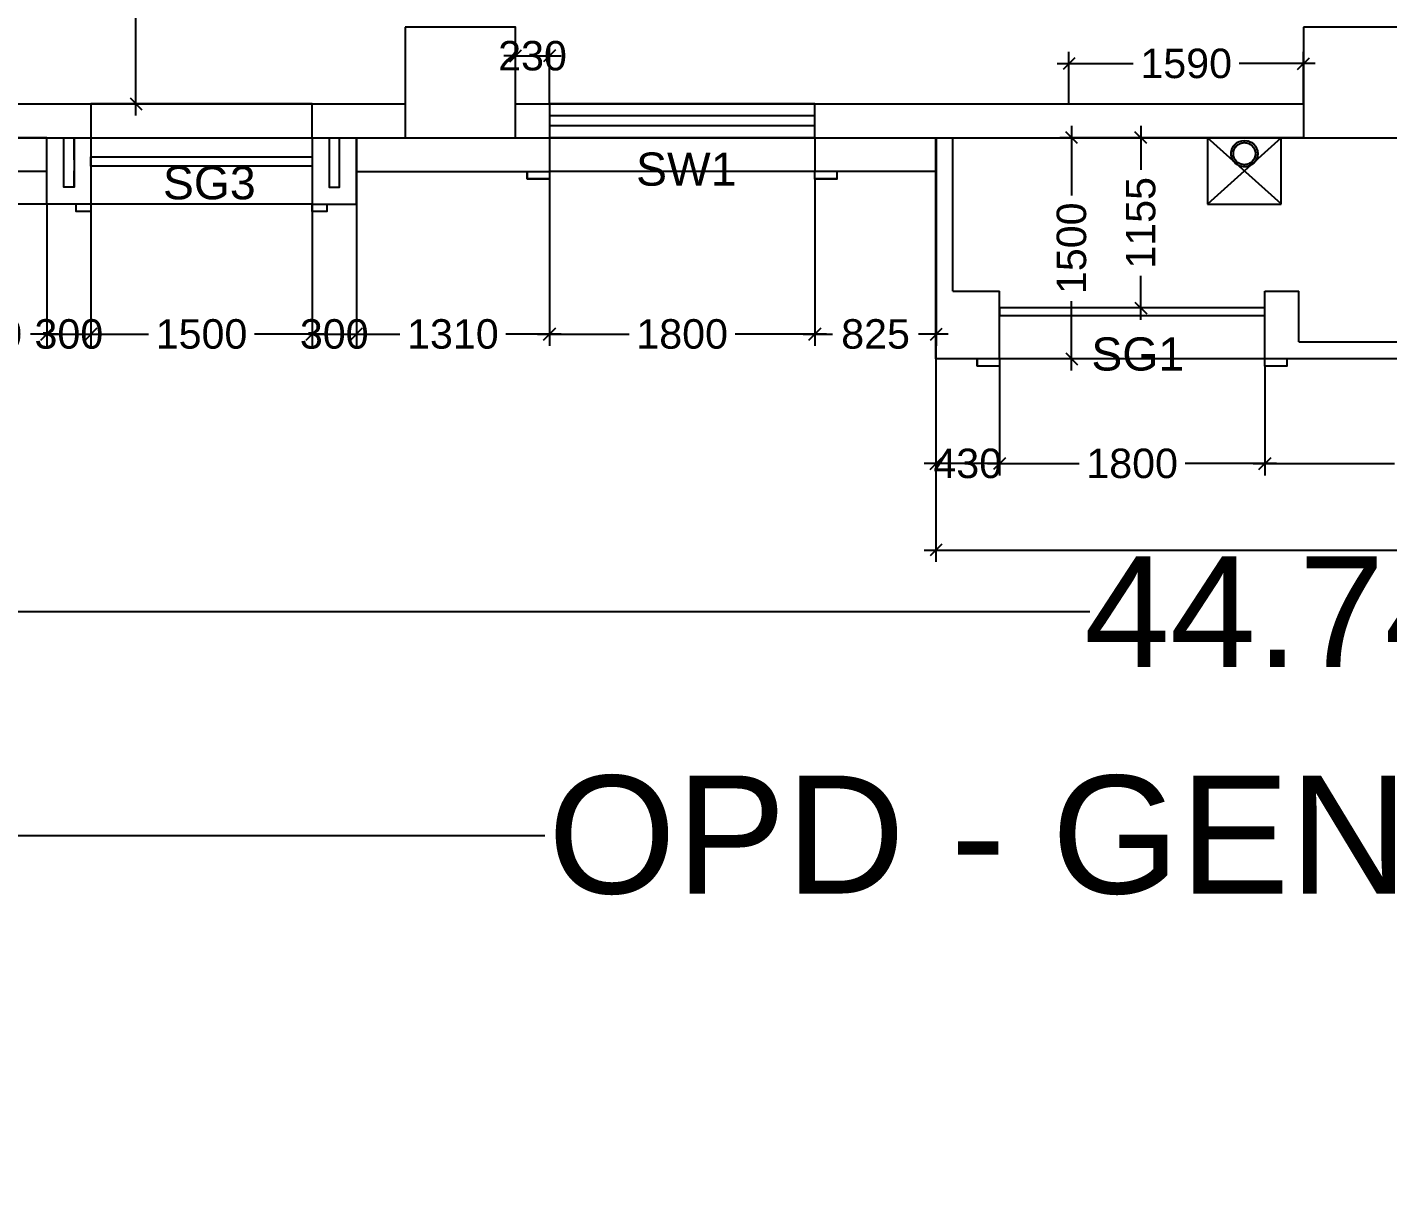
# Model space of a CAD drawing. Extents: x 6345096 to 6738923, y -6490958 to -6305885.
# Drawn here: x 6620505 to 6629733, y -6461979 to -6454124 of the extents above; entities that cross this region are included whole.
import ezdxf
from ezdxf.enums import TextEntityAlignment as Align

# ---------------------------------------------------------------- set-up
doc = ezdxf.new("R2010")
doc.units = 0
doc.header["$LTSCALE"] = 600
doc.header["$MEASUREMENT"] = 0
doc.header["$PDMODE"] = 35
doc.linetypes.add('HIDDEN', pattern=[0.375, 0.25, -0.125])
doc.layers.get('0').update_dxf_attribs({"linetype": 'CONTINUOUS'})
doc.layers.get('Defpoints').update_dxf_attribs({"linetype": 'CONTINUOUS'})
for name, color, linetype in [('chajja', 7, 'CONTINUOUS'), ('DIM', 8, 'CONTINUOUS'), ('DIM-TEXT', 8, 'CONTINUOUS'), ('Duct', 8, 'CONTINUOUS'), ('Ele Proje.', 7, 'CONTINUOUS'), ('Ele. Proj', 7, 'CONTINUOUS'), ('HS', 251, 'CONTINUOUS'), ('joinery', 7, 'CONTINUOUS'), ('JW', 8, 'CONTINUOUS'), ('L1', 2, 'CONTINUOUS'), ('LA-column', 3, 'CONTINUOUS'), ('PIPE', 140, 'CONTINUOUS'), ('Walls', 7, 'CONTINUOUS'), ('WIN', 151, 'CONTINUOUS'), ('Working Dim', 5, 'CONTINUOUS')]:
    doc.layers.add(name, color=color, linetype=linetype)
doc.styles.add('ari', font='arial.ttf')
doc.styles.add('RT', font='romant.shx')
doc.styles.get("Standard").update_dxf_attribs({"font": 'romans.shx'})
doc.dimstyles.new('int. dim', dxfattribs={"dimtxt": 200, "dimasz": 80, "dimexe": 80, "dimexo": 0, "dimgap": 70, "dimtad": 0, "dimdec": 0, "dimzin": 12, "dimdsep": 46, "dimtxsty": 'ari', "dimblk": 'OBLIQUE', "dimcen": 2, "dimdle": 80, "dimclrd": 256, "dimclre": 256, "dimclrt": 6, "dimadec": 0, "dimazin": 0, "dimtfac": 1, "dimtdec": 0, "dimtix": 1, "dimtmove": 2, "dimatfit": 3, "dimfxl": 1, "dimtolj": 1, "dimtzin": 0, "dimlwd": -1, "dimlwe": -1, "dimarcsym": 0})
doc.dimstyles.new('STANDARD$0', dxfattribs={"dimscale": 0, "dimtxt": 150, "dimasz": 125, "dimexe": 0.75, "dimexo": 1, "dimgap": 25, "dimtad": 1, "dimdec": 0, "dimdsep": 46, "dimtxsty": 'Standard', "dimblk1": 'DOT', "dimblk2": 'DOT', "dimsah": 1, "dimcen": 2.5, "dimclrd": 1, "dimclre": 1, "dimclrt": 3, "dimadec": 0, "dimazin": 0, "dimtfac": 1, "dimtdec": 0, "dimtmove": 0, "dimatfit": 3, "dimldrblk": 'DOT', "dimfxl": 1, "dimtolj": 1, "dimtzin": 0, "dimarcsym": 0})
doc.dimstyles.new('TEXT', dxfattribs={"dimscale": 0, "dimtxt": 600, "dimasz": 300, "dimexe": 300, "dimexo": 30, "dimgap": 50, "dimtad": 0, "dimdec": 0, "dimzin": 0, "dimdsep": 46, "dimtxsty": 'RT', "dimblk": 'OBLIQUE', "dimcen": 0.09, "dimdle": 300, "dimclrd": 256, "dimclre": 256, "dimclrt": 170, "dimadec": 0, "dimazin": 0, "dimtfac": 1, "dimtdec": 0, "dimtofl": 0, "dimtmove": 2, "dimatfit": 3, "dimfxl": 1, "dimfrac": 2, "dimtolj": 1, "dimtzin": 0, "dimlwd": -1, "dimlwe": -1, "dimarcsym": 0})

# ---------------------------------------------------------------- blocks, each defined once
blk = doc.blocks.new('_Oblique')
at = {"color": 0, "linetype": 'ByBlock', "lineweight": -2}
blk.add_line((-0.5, -0.5), (0.5, 0.5), dxfattribs=at)
blk = doc.blocks.new('*D1288')
at = {"layer": 'Defpoints', "color": 0, "transparency": 16777216}
for p in [(6607049.6, -6454873.9), (6651789.5, -6454874.2, 1), (6651789.5, -6458089.2)]:
    blk.add_point(p, dxfattribs=at)
at = {"layer": 'DIM', "color": 8, "transparency": 16777216}
for p, q in [((6607049.6, -6454873.9), (6607049.6, -6458389.2)), ((6651789.5, -6454874.2), (6651789.5, -6458389.2)), ((6606749.6, -6458089.2), (6627711.6, -6458089.2)), ((6652089.5, -6458089.2), (6631127.5, -6458089.2))]:
    blk.add_line(p, q, dxfattribs=at)
at = {"layer": 'DIM', "color": 8, "transparency": 16777216, "xscale": 300, "yscale": 300, "zscale": 300, "rotation": 180}
blk.add_blockref('_Oblique', (6607049.6, -6458089.2), dxfattribs=at)
at = {"layer": 'DIM', "color": 8, "transparency": 16777216, "xscale": 300, "yscale": 300, "zscale": 300}
blk.add_blockref('_Oblique', (6651789.5, -6458089.2), dxfattribs=at)
at = {"layer": 'DIM', "color": 7, "transparency": 16777216, "insert": (6629419.6, -6458089.2), "char_height": 750, "attachment_point": 5, "style": 'ari'}
blk.add_mtext('\\A1;44.74m', dxfattribs=at)
blk = doc.blocks.new('*D1493')
at = {"layer": 'Defpoints', "color": 0, "transparency": 16777216}
for p in [(6627859.3, -6454873.9), (6628058.1, -6456028.9), (6628413.4, -6456028.9, 7.4)]:
    blk.add_point(p, dxfattribs=at)
at = {"layer": 'Working Dim', "transparency": 16777216}
for p, q in [((6628058.1, -6454793.9), (6628058.1, -6455091.5)), ((6627859.3, -6454873.9), (6628138.1, -6454873.9)), ((6628058.1, -6456108.9), (6628058.1, -6455811.4)), ((6628413.4, -6456028.9), (6627978.1, -6456028.9))]:
    blk.add_line(p, q, dxfattribs=at)
at = {"layer": 'Working Dim', "transparency": 16777216, "xscale": 80, "yscale": 80, "zscale": 80}
for p, rotation in [((6628058.1, -6454873.9), 90), ((6628058.1, -6456028.9), 270)]:
    blk.add_blockref('_Oblique', p, dxfattribs=dict(at, rotation=rotation))
at = {"layer": 'Working Dim', "color": 6, "transparency": 16777216, "insert": (6628058.1, -6455451.4), "char_height": 200, "attachment_point": 5, "rotation": 90, "style": 'ari'}
blk.add_mtext('\\A1;1155', dxfattribs=at)
blk = doc.blocks.new('*D1495')
at = {"layer": 'Defpoints', "color": 0, "transparency": 16777216}
for p in [(6627929.2, -6454874, 16.1), (6627588.8, -6456373.8), (6627929.1, -6456373.8, 21.3)]:
    blk.add_point(p, dxfattribs=at)
at = {"layer": 'Working Dim', "transparency": 16777216}
for p, q in [((6627588.8, -6454794), (6627588.8, -6455265)), ((6627929.2, -6454874), (6627508.8, -6454874)), ((6627588.8, -6456453.8), (6627588.8, -6455982.8)), ((6627929.1, -6456373.8), (6627508.8, -6456373.8))]:
    blk.add_line(p, q, dxfattribs=at)
at = {"layer": 'Working Dim', "transparency": 16777216, "xscale": 80, "yscale": 80, "zscale": 80}
for p, rotation in [((6627588.8, -6454874), 90), ((6627588.8, -6456373.8), 270)]:
    blk.add_blockref('_Oblique', p, dxfattribs=dict(at, rotation=rotation))
at = {"layer": 'Working Dim', "color": 6, "transparency": 16777216, "insert": (6627588.8, -6455623.9), "char_height": 200, "attachment_point": 5, "rotation": 90, "style": 'ari'}
blk.add_mtext('\\A1;1500', dxfattribs=at)
blk = doc.blocks.new('*D1501')
at = {"layer": 'Defpoints', "color": 0, "transparency": 16777216}
for p in [(6628899.3, -6456423.9, 16.1), (6631399.5, -6456423.9, 22.9), (6628899.3, -6457084.8)]:
    blk.add_point(p, dxfattribs=at)
at = {"layer": 'Working Dim', "transparency": 16777216}
for p, q in [((6628899.3, -6456423.9), (6628899.3, -6457164.8)), ((6631399.5, -6456423.9), (6631399.5, -6457164.8)), ((6628819.3, -6457084.8), (6629779.4, -6457084.8)), ((6631479.5, -6457084.8), (6630519.4, -6457084.8))]:
    blk.add_line(p, q, dxfattribs=at)
at = {"layer": 'Working Dim', "transparency": 16777216, "xscale": 80, "yscale": 80, "zscale": 80, "rotation": 180}
blk.add_blockref('_Oblique', (6628899.3, -6457084.8), dxfattribs=at)
at = {"layer": 'Working Dim', "transparency": 16777216, "xscale": 80, "yscale": 80, "zscale": 80}
blk.add_blockref('_Oblique', (6631399.5, -6457084.8), dxfattribs=at)
at = {"layer": 'Working Dim', "color": 6, "transparency": 16777216, "insert": (6630149.4, -6457084.8), "char_height": 200, "attachment_point": 5, "style": 'ari'}
blk.add_mtext('\\A1;2500', dxfattribs=at)
blk = doc.blocks.new('*D1502')
at = {"layer": 'Defpoints', "color": 0, "transparency": 16777216}
for p in [(6627099.3, -6456423.9, 21.3), (6628899.3, -6456423.9, 16.1), (6627099.3, -6457084.8)]:
    blk.add_point(p, dxfattribs=at)
at = {"layer": 'Working Dim', "transparency": 16777216}
for p, q in [((6627099.3, -6456423.9), (6627099.3, -6457164.8)), ((6628899.3, -6456423.9), (6628899.3, -6457164.8)), ((6627019.3, -6457084.8), (6627640.4, -6457084.8)), ((6628979.3, -6457084.8), (6628358.2, -6457084.8))]:
    blk.add_line(p, q, dxfattribs=at)
at = {"layer": 'Working Dim', "transparency": 16777216, "xscale": 80, "yscale": 80, "zscale": 80, "rotation": 180}
blk.add_blockref('_Oblique', (6627099.3, -6457084.8), dxfattribs=at)
at = {"layer": 'Working Dim', "transparency": 16777216, "xscale": 80, "yscale": 80, "zscale": 80}
blk.add_blockref('_Oblique', (6628899.3, -6457084.8), dxfattribs=at)
at = {"layer": 'Working Dim', "color": 6, "transparency": 16777216, "insert": (6627999.3, -6457084.8), "char_height": 200, "attachment_point": 5, "style": 'ari'}
blk.add_mtext('\\A1;1800', dxfattribs=at)
blk = doc.blocks.new('*D1503')
at = {"layer": 'Defpoints', "color": 0, "transparency": 16777216}
for p in [(6626668.9, -6456373.8), (6627099.3, -6456423.9, 21.3), (6626668.9, -6457084.8)]:
    blk.add_point(p, dxfattribs=at)
at = {"layer": 'Working Dim', "transparency": 16777216}
for p, q in [((6626668.9, -6456373.8), (6626668.9, -6457164.8)), ((6627099.3, -6456423.9), (6627099.3, -6457164.8)), ((6626668.9, -6457084.8), (6626588.9, -6457084.8)), ((6627099.3, -6457084.8), (6626668.9, -6457084.8)), ((6627099.3, -6457084.8), (6627179.3, -6457084.8))]:
    blk.add_line(p, q, dxfattribs=at)
at = {"layer": 'Working Dim', "transparency": 16777216, "xscale": 80, "yscale": 80, "zscale": 80}
blk.add_blockref('_Oblique', (6626668.9, -6457084.8), dxfattribs=at)
at = {"layer": 'Working Dim', "transparency": 16777216, "xscale": 80, "yscale": 80, "zscale": 80, "rotation": 180}
blk.add_blockref('_Oblique', (6627099.3, -6457084.8), dxfattribs=at)
at = {"layer": 'Working Dim', "color": 6, "transparency": 16777216, "insert": (6626884.1, -6457084.8), "char_height": 200, "attachment_point": 5, "style": 'ari'}
blk.add_mtext('\\A1;430', dxfattribs=at)
blk = doc.blocks.new('*D1527')
at = {"layer": 'Defpoints', "color": 0, "transparency": 16777216}
for p in [(6620637.5, -6455324, 26.6), (6619837.5, -6455588.7), (6620637.5, -6456206.5)]:
    blk.add_point(p, dxfattribs=at)
at = {"layer": 'Working Dim', "transparency": 16777216}
for p, q in [((6620637.5, -6455324), (6620637.5, -6456286.5)), ((6619837.5, -6455588.7), (6619837.5, -6456286.5)), ((6619757.5, -6456206.5), (6619946.7, -6456206.5)), ((6620717.5, -6456206.5), (6620528.2, -6456206.5))]:
    blk.add_line(p, q, dxfattribs=at)
at = {"layer": 'Working Dim', "transparency": 16777216, "xscale": 80, "yscale": 80, "zscale": 80, "rotation": 180}
blk.add_blockref('_Oblique', (6619837.5, -6456206.5), dxfattribs=at)
at = {"layer": 'Working Dim', "transparency": 16777216, "xscale": 80, "yscale": 80, "zscale": 80}
blk.add_blockref('_Oblique', (6620637.5, -6456206.5), dxfattribs=at)
at = {"layer": 'Working Dim', "color": 6, "transparency": 16777216, "insert": (6620237.5, -6456206.5), "char_height": 200, "attachment_point": 5, "style": 'ari'}
blk.add_mtext('\\A1;800', dxfattribs=at)
blk = doc.blocks.new('*D1528')
at = {"layer": 'Defpoints', "color": 0, "transparency": 16777216}
for p in [(6620637.5, -6455324, 26.6), (6620937.5, -6455324, 26.6), (6620937.5, -6456206.5)]:
    blk.add_point(p, dxfattribs=at)
at = {"layer": 'Working Dim', "transparency": 16777216}
for p, q in [((6620637.5, -6455324), (6620637.5, -6456286.5)), ((6620937.5, -6455324), (6620937.5, -6456286.5)), ((6620637.5, -6456206.5), (6620557.5, -6456206.5)), ((6620637.5, -6456206.5), (6620937.5, -6456206.5)), ((6620937.5, -6456206.5), (6621017.5, -6456206.5))]:
    blk.add_line(p, q, dxfattribs=at)
at = {"layer": 'Working Dim', "transparency": 16777216, "xscale": 80, "yscale": 80, "zscale": 80}
blk.add_blockref('_Oblique', (6620637.5, -6456206.5), dxfattribs=at)
at = {"layer": 'Working Dim', "transparency": 16777216, "xscale": 80, "yscale": 80, "zscale": 80, "rotation": 180}
blk.add_blockref('_Oblique', (6620937.5, -6456206.5), dxfattribs=at)
at = {"layer": 'Working Dim', "color": 6, "transparency": 16777216, "insert": (6620787.5, -6456206.5), "char_height": 200, "attachment_point": 5, "style": 'ari'}
blk.add_mtext('\\A1;300', dxfattribs=at)
blk = doc.blocks.new('*D1529')
at = {"layer": 'Defpoints', "color": 0, "transparency": 16777216}
for p in [(6620937.5, -6455324, 26.6), (6622437.5, -6455324, 19.4), (6622437.5, -6456206.5)]:
    blk.add_point(p, dxfattribs=at)
at = {"layer": 'Working Dim', "transparency": 16777216}
for p, q in [((6620937.5, -6455324), (6620937.5, -6456286.5)), ((6622437.5, -6455324), (6622437.5, -6456286.5)), ((6620857.5, -6456206.5), (6621328.6, -6456206.5)), ((6622517.5, -6456206.5), (6622046.4, -6456206.5))]:
    blk.add_line(p, q, dxfattribs=at)
at = {"layer": 'Working Dim', "transparency": 16777216, "xscale": 80, "yscale": 80, "zscale": 80, "rotation": 180}
blk.add_blockref('_Oblique', (6620937.5, -6456206.5), dxfattribs=at)
at = {"layer": 'Working Dim', "transparency": 16777216, "xscale": 80, "yscale": 80, "zscale": 80}
blk.add_blockref('_Oblique', (6622437.5, -6456206.5), dxfattribs=at)
at = {"layer": 'Working Dim', "color": 6, "transparency": 16777216, "insert": (6621687.5, -6456206.5), "char_height": 200, "attachment_point": 5, "style": 'ari'}
blk.add_mtext('\\A1;1500', dxfattribs=at)
blk = doc.blocks.new('*D1530')
at = {"layer": 'Defpoints', "color": 0, "transparency": 16777216}
for p in [(6622437.5, -6455324, 19.4), (6622737.5, -6455324, 26.6), (6622737.5, -6456206.5)]:
    blk.add_point(p, dxfattribs=at)
at = {"layer": 'Working Dim', "transparency": 16777216}
for p, q in [((6622437.5, -6455324), (6622437.5, -6456286.5)), ((6622737.5, -6455324), (6622737.5, -6456286.5)), ((6622437.5, -6456206.5), (6622357.5, -6456206.5)), ((6622437.5, -6456206.5), (6622737.5, -6456206.5)), ((6622737.5, -6456206.5), (6622817.5, -6456206.5))]:
    blk.add_line(p, q, dxfattribs=at)
at = {"layer": 'Working Dim', "transparency": 16777216, "xscale": 80, "yscale": 80, "zscale": 80}
blk.add_blockref('_Oblique', (6622437.5, -6456206.5), dxfattribs=at)
at = {"layer": 'Working Dim', "transparency": 16777216, "xscale": 80, "yscale": 80, "zscale": 80, "rotation": 180}
blk.add_blockref('_Oblique', (6622737.5, -6456206.5), dxfattribs=at)
at = {"layer": 'Working Dim', "color": 6, "transparency": 16777216, "insert": (6622587.5, -6456206.5), "char_height": 200, "attachment_point": 5, "style": 'ari'}
blk.add_mtext('\\A1;300', dxfattribs=at)
blk = doc.blocks.new('*D1531')
at = {"layer": 'Defpoints', "color": 0, "transparency": 16777216}
for p in [(6624047.2, -6454318.6), (6623817.5, -6454643.9, 28.9), (6624047.2, -6454643.9, 47.1)]:
    blk.add_point(p, dxfattribs=at)
at = {"layer": 'Working Dim', "transparency": 16777216}
for p, q in [((6623817.5, -6454643.9), (6623817.5, -6454238.6)), ((6624047.2, -6454643.9), (6624047.2, -6454238.6)), ((6623817.5, -6454318.6), (6623737.5, -6454318.6)), ((6623817.5, -6454318.6), (6624047.2, -6454318.6)), ((6624047.2, -6454318.6), (6624127.2, -6454318.6))]:
    blk.add_line(p, q, dxfattribs=at)
at = {"layer": 'Working Dim', "transparency": 16777216, "xscale": 80, "yscale": 80, "zscale": 80}
blk.add_blockref('_Oblique', (6623817.5, -6454318.6), dxfattribs=at)
at = {"layer": 'Working Dim', "transparency": 16777216, "xscale": 80, "yscale": 80, "zscale": 80, "rotation": 180}
blk.add_blockref('_Oblique', (6624047.2, -6454318.6), dxfattribs=at)
at = {"layer": 'Working Dim', "color": 6, "transparency": 16777216, "insert": (6623932.4, -6454318.6), "char_height": 200, "attachment_point": 5, "style": 'ari'}
blk.add_mtext('\\A1;230', dxfattribs=at)
blk = doc.blocks.new('*D1532')
at = {"layer": 'Defpoints', "color": 0, "transparency": 16777216}
for p in [(6622737.5, -6455104, 26.6), (6624047.2, -6455104, 57.6), (6624047.2, -6456206.5)]:
    blk.add_point(p, dxfattribs=at)
at = {"layer": 'Working Dim', "transparency": 16777216}
for p, q in [((6622737.5, -6455104), (6622737.5, -6456286.5)), ((6624047.2, -6455104), (6624047.2, -6456286.5)), ((6622657.5, -6456206.5), (6623033.5, -6456206.5)), ((6624127.2, -6456206.5), (6623751.2, -6456206.5))]:
    blk.add_line(p, q, dxfattribs=at)
at = {"layer": 'Working Dim', "transparency": 16777216, "xscale": 80, "yscale": 80, "zscale": 80, "rotation": 180}
blk.add_blockref('_Oblique', (6622737.5, -6456206.5), dxfattribs=at)
at = {"layer": 'Working Dim', "transparency": 16777216, "xscale": 80, "yscale": 80, "zscale": 80}
blk.add_blockref('_Oblique', (6624047.2, -6456206.5), dxfattribs=at)
at = {"layer": 'Working Dim', "color": 6, "transparency": 16777216, "insert": (6623392.3, -6456206.5), "char_height": 200, "attachment_point": 5, "style": 'ari'}
blk.add_mtext('\\A1;1310', dxfattribs=at)
blk = doc.blocks.new('*D1533')
at = {"layer": 'Defpoints', "color": 0, "transparency": 16777216}
for p in [(6624047.2, -6455104, 57.6), (6625847.2, -6455153.9, 57.6), (6625847.2, -6456206.5)]:
    blk.add_point(p, dxfattribs=at)
at = {"layer": 'Working Dim', "transparency": 16777216}
for p, q in [((6624047.2, -6455104), (6624047.2, -6456286.5)), ((6625847.2, -6455153.9), (6625847.2, -6456286.5)), ((6623967.2, -6456206.5), (6624588.3, -6456206.5)), ((6625927.2, -6456206.5), (6625306.1, -6456206.5))]:
    blk.add_line(p, q, dxfattribs=at)
at = {"layer": 'Working Dim', "transparency": 16777216, "xscale": 80, "yscale": 80, "zscale": 80, "rotation": 180}
blk.add_blockref('_Oblique', (6624047.2, -6456206.5), dxfattribs=at)
at = {"layer": 'Working Dim', "transparency": 16777216, "xscale": 80, "yscale": 80, "zscale": 80}
blk.add_blockref('_Oblique', (6625847.2, -6456206.5), dxfattribs=at)
at = {"layer": 'Working Dim', "color": 6, "transparency": 16777216, "insert": (6624947.2, -6456206.5), "char_height": 200, "attachment_point": 5, "style": 'ari'}
blk.add_mtext('\\A1;1800', dxfattribs=at)
blk = doc.blocks.new('*D1534')
at = {"layer": 'Defpoints', "color": 0, "transparency": 16777216}
for p in [(6626670.8, -6455104, 57.6), (6625847.2, -6455153.9, 57.6), (6626670.8, -6456206.5)]:
    blk.add_point(p, dxfattribs=at)
at = {"layer": 'Working Dim', "transparency": 16777216}
for p, q in [((6626670.8, -6455104), (6626670.8, -6456286.5)), ((6625847.2, -6455153.9), (6625847.2, -6456286.5)), ((6625767.2, -6456206.5), (6625967.2, -6456206.5)), ((6626750.8, -6456206.5), (6626550.8, -6456206.5))]:
    blk.add_line(p, q, dxfattribs=at)
at = {"layer": 'Working Dim', "transparency": 16777216, "xscale": 80, "yscale": 80, "zscale": 80, "rotation": 180}
blk.add_blockref('_Oblique', (6625847.2, -6456206.5), dxfattribs=at)
at = {"layer": 'Working Dim', "transparency": 16777216, "xscale": 80, "yscale": 80, "zscale": 80}
blk.add_blockref('_Oblique', (6626670.8, -6456206.5), dxfattribs=at)
at = {"layer": 'Working Dim', "color": 6, "transparency": 16777216, "insert": (6626259, -6456206.5), "char_height": 200, "attachment_point": 5, "style": 'ari'}
blk.add_mtext('\\A1;825', dxfattribs=at)
blk = doc.blocks.new('*D1535')
at = {"layer": 'Defpoints', "color": 0, "transparency": 16777216}
for p in [(6620637.5, -6454874, 26.6), (6620322.3, -6455324), (6620637.5, -6455324, 26.6)]:
    blk.add_point(p, dxfattribs=at)
at = {"layer": 'Working Dim', "transparency": 16777216}
for p, q in [((6620322.3, -6454874), (6620322.3, -6454794)), ((6620637.5, -6454874), (6620242.3, -6454874)), ((6620322.3, -6454874), (6620322.3, -6455324)), ((6620637.5, -6455324), (6620242.3, -6455324)), ((6620322.3, -6455324), (6620322.3, -6455404))]:
    blk.add_line(p, q, dxfattribs=at)
at = {"layer": 'Working Dim', "transparency": 16777216, "xscale": 80, "yscale": 80, "zscale": 80}
for p, rotation in [((6620322.3, -6454874), 270), ((6620322.3, -6455324), 90)]:
    blk.add_blockref('_Oblique', p, dxfattribs=dict(at, rotation=rotation))
at = {"layer": 'Working Dim', "color": 6, "transparency": 16777216, "insert": (6620322.3, -6455099), "char_height": 200, "attachment_point": 5, "rotation": 90, "style": 'ari'}
blk.add_mtext('\\A1;450', dxfattribs=at)
blk = doc.blocks.new('*D1536')
at = {"layer": 'Defpoints', "color": 0, "transparency": 16777216}
for p in [(6626668.9, -6456373.8, 16.1), (6637966.1, -6456373.8, 21.3), (6637966.1, -6457671.7)]:
    blk.add_point(p, dxfattribs=at)
at = {"layer": 'Working Dim', "transparency": 16777216}
for p, q in [((6626668.9, -6456373.8), (6626668.9, -6457751.7)), ((6637966.1, -6456373.8), (6637966.1, -6457751.7)), ((6626588.9, -6457671.7), (6631880.9, -6457671.7)), ((6638046.1, -6457671.7), (6632754.1, -6457671.7))]:
    blk.add_line(p, q, dxfattribs=at)
at = {"layer": 'Working Dim', "transparency": 16777216, "xscale": 80, "yscale": 80, "zscale": 80, "rotation": 180}
blk.add_blockref('_Oblique', (6626668.9, -6457671.7), dxfattribs=at)
at = {"layer": 'Working Dim', "transparency": 16777216, "xscale": 80, "yscale": 80, "zscale": 80}
blk.add_blockref('_Oblique', (6637966.1, -6457671.7), dxfattribs=at)
at = {"layer": 'Working Dim', "color": 6, "transparency": 16777216, "insert": (6632317.5, -6457671.7), "char_height": 200, "attachment_point": 5, "style": 'ari'}
blk.add_mtext('\\A1;11300', dxfattribs=at)
blk = doc.blocks.new('*D2281')
at = {"layer": 'Defpoints', "color": 0, "transparency": 16777216}
for p in [(6621242.7, -6444408.8), (6621375.8, -6444408.8, 0.9), (6620697.8, -6454643.9, 5.1)]:
    blk.add_point(p, dxfattribs=at)
at = {"layer": 'Working Dim', "transparency": 16777216}
for p, q in [((6621242.7, -6444328.8), (6621242.7, -6449088.7)), ((6621375.8, -6444408.8), (6621162.7, -6444408.8)), ((6621242.7, -6454723.9), (6621242.7, -6449964)), ((6620697.8, -6454643.9), (6621322.7, -6454643.9))]:
    blk.add_line(p, q, dxfattribs=at)
at = {"layer": 'Working Dim', "transparency": 16777216, "xscale": 80, "yscale": 80, "zscale": 80}
for p, rotation in [((6621242.7, -6444408.8), 90), ((6621242.7, -6454643.9), 270)]:
    blk.add_blockref('_Oblique', p, dxfattribs=dict(at, rotation=rotation))
at = {"layer": 'Working Dim', "color": 6, "transparency": 16777216, "insert": (6621242.7, -6449526.3), "char_height": 200, "attachment_point": 5, "rotation": 90, "style": 'ari'}
blk.add_mtext('\\A1;10235', dxfattribs=at)
blk = doc.blocks.new('*D2309')
at = {"layer": 'Defpoints', "color": 0, "transparency": 16777216}
for p in [(6627570.3, -6454370.8), (6627570.3, -6454643.9, 14), (6629161.5, -6454643.9, 14)]:
    blk.add_point(p, dxfattribs=at)
at = {"layer": 'Working Dim', "transparency": 16777216}
for p, q in [((6627570.3, -6454643.9), (6627570.3, -6454290.8)), ((6629161.5, -6454643.9), (6629161.5, -6454290.8)), ((6627490.3, -6454370.8), (6628007, -6454370.8)), ((6629241.5, -6454370.8), (6628724.7, -6454370.8))]:
    blk.add_line(p, q, dxfattribs=at)
at = {"layer": 'Working Dim', "transparency": 16777216, "xscale": 80, "yscale": 80, "zscale": 80, "rotation": 180}
blk.add_blockref('_Oblique', (6627570.3, -6454370.8), dxfattribs=at)
at = {"layer": 'Working Dim', "transparency": 16777216, "xscale": 80, "yscale": 80, "zscale": 80}
blk.add_blockref('_Oblique', (6629161.5, -6454370.8), dxfattribs=at)
at = {"layer": 'Working Dim', "color": 6, "transparency": 16777216, "insert": (6628365.9, -6454370.8), "char_height": 200, "attachment_point": 5, "style": 'ari'}
blk.add_mtext('\\A1;1590', dxfattribs=at)
blk = doc.blocks.new('*D2392')
at = {"layer": 'Defpoints', "color": 0, "linetype": 'Continuous', "transparency": 16777216}
for p in [(6610879.6, -6454873.9, -3.1), (6651789.5, -6454873.9, -2.1), (6610879.6, -6459607.7)]:
    blk.add_point(p, dxfattribs=at)
at = {"layer": 'DIM-TEXT', "transparency": 16777216}
for p, q in [((6610879.6, -6454873.9), (6610879.6, -6459907.7)), ((6651789.5, -6454873.9), (6651789.5, -6459907.7)), ((6610579.6, -6459607.7), (6624016.8, -6459607.7)), ((6652089.5, -6459607.7), (6638652.3, -6459607.7))]:
    blk.add_line(p, q, dxfattribs=at)
at = {"layer": 'DIM-TEXT', "linetype": 'Continuous', "transparency": 16777216, "xscale": 300, "yscale": 300, "zscale": 300, "rotation": 180}
blk.add_blockref('_Oblique', (6610879.6, -6459607.7), dxfattribs=at)
at = {"layer": 'DIM-TEXT', "linetype": 'Continuous', "transparency": 16777216, "xscale": 300, "yscale": 300, "zscale": 300}
blk.add_blockref('_Oblique', (6651789.5, -6459607.7), dxfattribs=at)
at = {"layer": 'DIM-TEXT', "color": 170, "linetype": 'Continuous', "transparency": 16777216, "insert": (6631334.6, -6459607.7), "char_height": 750, "attachment_point": 5, "style": 'ari'}
blk.add_mtext('\\A1;{\\H1.067x;OPD - GENERAL SURGERY}', dxfattribs=at)
blk = doc.blocks.new('A$C2CD672AE')
at = {"layer": 'Ele Proje.', "color": 8, "linetype": 'HIDDEN'}
for points, elevation in [([(93727.8, 1320), (93727.8, 1270), (93577.8, 1270), (93577.8, 1320)], 31), ([(95677.8, 1320), (95677.8, 1270), (95527.8, 1270), (95527.8, 1320)], 31), ([(90618.1, 1100), (90618.1, 1050), (90518.1, 1050), (90518.1, 1100)], -7.2), ([(92218.1, 1100), (92218.1, 1050), (92118.1, 1050), (92118.1, 1100)], -7.2), ([(96779.9, 50), (96779.9, 0), (96629.9, 0), (96629.9, 50)], -5.3), ([(98729.9, 50), (98729.9, 0), (98579.9, 0), (98579.9, 50)], -5.3)]:
    blk.add_lwpolyline(points, dxfattribs=dict(at, elevation=elevation))
at = {"layer": 'Ele. Proj', "color": 8, "linetype": 'HIDDEN'}
for p, q in [((93727.8, 1549.9, 20.5), (93727.8, 1320, 31)), ((95527.8, 1549.9, 20.5), (95527.8, 1320, 41.4)), ((90318.1, 1320, 31), (89518.1, 1320, 57.6))]:
    blk.add_line(p, q, dxfattribs=at)
for points in [[(90618.1, 1549.9), (90618.1, 1100), (90318.1, 1100), (90318.1, 1549.9)], [(90503.1, 1549.9), (90503.1, 1215), (90433.1, 1215), (90433.1, 1549.9)], [(92118.1, 1549.9), (92118.1, 1100), (92418.1, 1100), (92418.1, 1549.9)], [(92233.1, 1550), (92233.1, 1215), (92303.1, 1215), (92303.1, 1549.9)]]:
    blk.add_lwpolyline(points, dxfattribs=at)
at = {"layer": 'Ele. Proj', "color": 8, "linetype": 'HIDDEN', "elevation": 31}
for points in [[(92418.1, 1549.9), (92418.1, 1320), (93727.8, 1320)], [(96351.4, 1549.9), (96351.4, 1320), (95527.8, 1320)]]:
    blk.add_lwpolyline(points, dxfattribs=at)
at = {"layer": 'JW', "color": 8, "linetype": 'HIDDEN', "elevation": -5.3}
blk.add_lwpolyline([(98579.9, 395), (96779.9, 395), (96779.9, 344.4), (98579.9, 344.4)], close=True, dxfattribs=at)
at = {"layer": 'L1', "color": 8, "linetype": 'HIDDEN'}
for p, q in [((96349.5, 50.1, -5.3), (96349.5, 1549.9, -5.3)), ((96464.5, 510, -5.3), (96464.5, 1549.9, -5.3)), ((96464.5, 510, -5.3), (96779.9, 510, -5.3)), ((96779.9, 50, -5.3), (96779.9, 510, -5.3)), ((98579.9, 510, -5.3), (98809.9, 510, -5.3)), ((98579.9, 50, -5.3), (98579.9, 510, -5.3)), ((98809.9, 165.1, -5.3), (98809.9, 510, -5.3)), ((98809.9, 165.1, -5.3), (100850.1, 165.1, -5.3)), ((96779.9, 50.1, -5.3), (96349.5, 50.1, -5.3)), ((101080.1, 50.1, -5.3), (98579.9, 50.1, -5.3))]:
    blk.add_line(p, q, dxfattribs=at)
at = {"layer": 'PIPE', "color": 8, "linetype": 'HIDDEN'}
for radius in [90, 75]:
    blk.add_circle((98441.4, 1441.9, 2.3), radius, dxfattribs=at)
at = {"layer": 'Walls', "color": 8, "linetype": 'HIDDEN'}
for p, q in [((87404.2, 1780), (92748.1, 1780)), ((88499.2, 1780), (92748.2, 1780)), ((93498.1, 1780), (98841.1, 1780)), ((96928.4, 1779.9, -5.1), (97526.1, 1779.9, -5.1)), ((97641.1, 1779.9, -5.1), (98840.9, 1779.9, -5.1)), ((87404.2, 1550), (92748.1, 1550)), ((87404.2, 1550), (92748.2, 1550)), ((93498.1, 1550), (98841.1, 1550)), ((96928.4, 1549.9, -5.1), (98840.9, 1549.9, -5.1)), ((98841.1, 1549.9, -5.1), (97526.1, 1549.9, -5.1)), ((98842.1, 1549.9, -5.1), (97527.1, 1549.9, -5.1))]:
    blk.add_line(p, q, dxfattribs=at)
at = {"layer": 'Walls', "color": 8, "linetype": 'HIDDEN', "elevation": -10.5}
blk.add_lwpolyline([(96349.5, 1549.9), (96349.5, 50.1)], dxfattribs=at)

msp = doc.modelspace()

# ---------------------------------------------------------------- linework, layer by layer
at = {"layer": 'chajja', "color": 8}
for p, q in [((6625847.189, -6455103.927, 41.412), (6624047.189, -6455103.927, 41.412)), ((6622437.474, -6455323.951), (6620937.474, -6455323.951)), ((6628899.295, -6456373.848, 10.818), (6627099.295, -6456373.848, 10.818))]:
    msp.add_line(p, q, dxfattribs=at)
at = {"layer": 'Duct'}
for p, q in [((6629010.532, -6454873.896, 2.283), (6628510.942, -6455323.623, 2.283)), ((6629010.532, -6455323.498, 2.283), (6628510.942, -6454873.915, 2.283))]:
    msp.add_line(p, q, dxfattribs=at)
at = {"layer": 'Duct', "color": 10, "linetype": 'HIDDEN', "ltscale": 600, "elevation": 2.283}
msp.add_lwpolyline([(6629010.532, -6454873.896), (6628510.942, -6454873.896), (6628510.942, -6455323.623), (6629010.532, -6455323.623)], close=True, dxfattribs=at)
at = {"layer": 'Ele Proje.'}
for points, elevation in [([(6624047.199, -6455103.927), (6624047.199, -6455153.927), (6623897.199, -6455153.927), (6623897.199, -6455103.927)], 30.959), ([(6625997.199, -6455103.927), (6625997.199, -6455153.927), (6625847.199, -6455153.927), (6625847.199, -6455103.927)], 30.959), ([(6620937.48, -6455323.951), (6620937.48, -6455373.951), (6620837.48, -6455373.951), (6620837.48, -6455323.951)], -7.208), ([(6622537.48, -6455323.951), (6622537.48, -6455373.951), (6622437.48, -6455373.951), (6622437.48, -6455323.951)], -7.208), ([(6627099.295, -6456373.9), (6627099.295, -6456423.9), (6626949.295, -6456423.9), (6626949.295, -6456373.9)], -5.322), ([(6629049.295, -6456373.9), (6629049.295, -6456423.9), (6628899.295, -6456423.9), (6628899.295, -6456373.9)], -5.322)]:
    msp.add_lwpolyline(points, dxfattribs=dict(at, elevation=elevation))
at = {"layer": 'Ele. Proj', "color": 1}
for p, q in [((6624047.199, -6454873.951, 20.506), (6624047.183, -6455103.927, 30.959)), ((6625847.199, -6454873.951, 20.506), (6625847.189, -6455103.927, 41.412)), ((6620637.474, -6455103.951, 30.959), (6619837.473, -6455103.929, 57.552))]:
    msp.add_line(p, q, dxfattribs=at)
for points in [[(6620937.474, -6454873.951), (6620937.48, -6455323.951), (6620637.474, -6455323.951), (6620637.48, -6454873.951)], [(6620822.474, -6454873.952), (6620822.478, -6455208.951), (6620752.476, -6455208.951), (6620752.48, -6454873.952)], [(6622437.474, -6454873.951), (6622437.48, -6455323.951), (6622737.474, -6455323.951), (6622737.474, -6454873.951)], [(6622552.474, -6454873.95), (6622552.478, -6455208.951), (6622622.474, -6455208.951), (6622622.474, -6454873.951)]]:
    msp.add_lwpolyline(points, dxfattribs=at)
at = {"layer": 'Ele. Proj', "color": 1, "elevation": 30.959}
for points in [[(6622737.474, -6454873.951), (6622737.474, -6455103.951), (6624047.199, -6455103.927)], [(6626670.761, -6454873.951), (6626670.761, -6455103.951), (6625847.199, -6455103.927)]]:
    msp.add_lwpolyline(points, dxfattribs=at)
at = {"layer": 'JW', "color": 4, "elevation": -5.322}
msp.add_lwpolyline([(6628899.295, -6456028.9), (6627099.295, -6456028.9), (6627099.295, -6456079.467), (6628899.295, -6456079.467)], close=True, dxfattribs=at)
at = {"layer": 'L1', "color": 1}
for p, q in [((6626668.91, -6456373.848, -5.322), (6626668.91, -6454873.951, -5.322)), ((6626783.91, -6455913.9, -5.322), (6626783.91, -6454873.951, -5.322)), ((6626783.91, -6455913.9, -5.322), (6627099.295, -6455913.9, -5.322)), ((6627099.295, -6456373.9, -5.322), (6627099.295, -6455913.9, -5.322)), ((6628899.295, -6455913.9, -5.322), (6629129.295, -6455913.9, -5.322)), ((6628899.295, -6456373.9, -5.322), (6628899.295, -6455913.9, -5.322)), ((6629129.295, -6456258.848, -5.322), (6629129.295, -6455913.9, -5.322)), ((6629129.295, -6456258.848, -5.322), (6631169.515, -6456258.848, -5.322)), ((6627099.295, -6456373.848, -5.322), (6626668.91, -6456373.848, -5.322)), ((6631399.515, -6456373.848, -5.322), (6628899.295, -6456373.848, -5.322))]:
    msp.add_line(p, q, dxfattribs=at)
at = {"layer": 'LA-column', "color": 2, "elevation": 2.283}
for points in [[(6623067.531, -6454123.91), (6623067.531, -6454873.91), (6623817.531, -6454873.91), (6623817.531, -6454123.91)], [(6629160.532, -6454123.913), (6629160.532, -6454873.913), (6629910.532, -6454873.913), (6629910.532, -6454123.913)]]:
    msp.add_lwpolyline(points, close=True, dxfattribs=at)
at = {"layer": 'PIPE', "color": 2}
for radius in [90, 75]:
    msp.add_circle((6628760.737, -6454981.991, 2.283), radius, dxfattribs=at)
at = {"layer": 'Walls', "linetype": 'Continuous'}
for p, q in [((6617723.531, -6454643.916), (6623067.441, -6454643.916)), ((6623817.441, -6454643.916), (6629160.441, -6454643.916)), ((6617723.531, -6454873.916), (6623067.441, -6454873.916)), ((6623817.441, -6454873.916), (6629160.441, -6454873.916)), ((6629160.441, -6454873.997, -5.131), (6627845.441, -6454873.997, -5.131)), ((6629161.441, -6454873.999, -5.131), (6627846.441, -6454873.999, -5.131))]:
    msp.add_line(p, q, dxfattribs=at)
at = {"layer": 'Walls'}
for p, q in [((6618818.625, -6454643.916), (6623067.532, -6454643.916)), ((6627247.79, -6454643.999, -5.131), (6627845.441, -6454643.999, -5.131)), ((6627960.441, -6454643.999, -5.131), (6629160.264, -6454643.999, -5.131)), ((6617723.622, -6454873.916), (6623067.532, -6454873.916)), ((6627247.79, -6454873.999, -5.131), (6629160.264, -6454873.999, -5.131))]:
    msp.add_line(p, q, dxfattribs=at)
at = {"layer": 'Walls', "elevation": -10.453}
msp.add_lwpolyline([(6626668.91, -6454873.951), (6626668.91, -6456373.848)], dxfattribs=at)
at = {"layer": 'WIN', "color": 8, "linetype": 'Continuous'}
msp.add_lwpolyline([(6620937.474, -6454873.916), (6622437.474, -6454873.916), (6622437.474, -6454643.916), (6620937.474, -6454643.916)], close=True, dxfattribs=at)
at = {"layer": 'WIN', "linetype": 'Continuous', "elevation": 20.463}
for points in [[(6624047.199, -6454872.993), (6625847.199, -6454872.993), (6625847.199, -6454642.993), (6624047.199, -6454642.993)], [(6624047.199, -6454790.21), (6625847.199, -6454790.21), (6625847.199, -6454725.777), (6624047.199, -6454725.777)]]:
    msp.add_lwpolyline(points, close=True, dxfattribs=at)
at = {"layer": 'WIN', "linetype": 'Continuous'}
msp.add_lwpolyline([(6622437.474, -6455067.679), (6620937.474, -6455067.679), (6620937.474, -6455003.245), (6622437.474, -6455003.245)], close=True, dxfattribs=at)

# ---------------------------------------------------------------- block references
at = {"layer": 'HS'}
msp.add_blockref('A$C2CD672AE', (6530319.294, -6456423.902, 8.17), dxfattribs=at)

# ---------------------------------------------------------------- texts
at = {"layer": 'joinery', "style": 'ari'}
for s, p in [('SW1', (6624975.323, -6455199.233)), ('SG3', (6621740.255, -6455291.959, 33.759)), ('SG1', (6628037.305, -6456453.639, -5.322))]:
    msp.add_text(s, height=225, dxfattribs=at).set_placement(p, align=Align.CENTER)

# ---------------------------------------------------------------- dimensions: what is measured, and where the dimension line sits
at = {"layer": 'DIM'}
dim = msp.add_linear_dim(base=(6651789.497, -6458089.167), p1=(6607049.621, -6454873.916), p2=(6651789.497, -6454874.249, 1.031), angle=180, dimstyle='STANDARD$0', override={"dimscale": 1, "dimtxt": 750, "dimasz": 300, "dimexe": 300, "dimexo": 0, "dimgap": 1, "dimtad": 0, "dimdec": 2, "dimlfac": 0.001, "dimzin": 0, "dimpost": 'm', "dimtxsty": 'ari', "dimblk1": 'Oblique', "dimblk2": 'Oblique', "dimcen": 0, "dimdle": 300, "dimclrd": 8, "dimclre": 8, "dimclrt": 7, "dimadec": 2, "dimtdec": 2, "dimtmove": 2, "dimfxl": 0.75, "dimfrac": 1, "dimlwd": 65535, "dimlwe": 65535}, dxfattribs=at)
dim.commit()
dim.dimension.update_dxf_attribs({"geometry": '*D1288', "text_midpoint": (6629419.559, -6458089.167)})
at = {"layer": 'DIM-TEXT', "linetype": 'Continuous'}
dim = msp.add_linear_dim(base=(6610879.604, -6459607.662, 3.123), p1=(6651789.497, -6454873.867, 1.031), p2=(6610879.604, -6454873.942), angle=180, text='{\\H1.067x;OPD - GENERAL SURGERY}', dimstyle='TEXT', override={"dimscale": 1, "dimtxt": 750, "dimexo": 0, "dimtxsty": 'ari'}, dxfattribs=at)
dim.commit()
dim.dimension.update_dxf_attribs({"geometry": '*D2392', "text_midpoint": (6631334.551, -6459607.662, 3.123)})
at = {"layer": 'Working Dim'}
dim = msp.add_linear_dim(base=(6621242.743, -6444408.794, -2.848), p1=(6620697.787, -6454643.882, 2.283), p2=(6621375.77, -6444408.794, -1.998), angle=90, dimstyle='int. dim', override={"dimtxt": 200}, dxfattribs=at)
dim.commit()
dim.dimension.update_dxf_attribs({"geometry": '*D2281', "text_midpoint": (6621242.743, -6449526.338, -2.848)})
at = {"layer": 'Working Dim', "color": 6}
for base, p1, p2, picture, middle in [((6624047.199, -6454318.611, -26.593), (6623817.531, -6454643.916, 2.283), (6624047.199, -6454643.916, 20.463), '*D1531', (6623932.365, -6454318.611, -26.593)), ((6624047.199, -6456206.518, -26.593), (6622737.474, -6455103.951), (6624047.199, -6455103.951, 30.959), '*D1532', (6623392.337, -6456206.518, -26.593)), ((6625847.199, -6456206.518, -26.593), (6624047.199, -6455103.951, 30.959), (6625847.199, -6455153.927, 30.959), '*D1533', (6624947.199, -6456206.518, -26.593)), ((6620637.474, -6456206.518, -26.593), (6619837.473, -6455588.694, -26.593), (6620637.474, -6455323.951), '*D1527', (6620237.474, -6456206.518, -26.593)), ((6620937.48, -6456206.518, -26.593), (6620637.474, -6455323.951), (6620937.48, -6455323.951), '*D1528', (6620787.477, -6456206.518, -26.593)), ((6622437.48, -6456206.518, -26.593), (6620937.48, -6455323.951), (6622437.48, -6455323.951, -7.208), '*D1529', (6621687.48, -6456206.518, -26.593)), ((6622737.474, -6456206.518, -26.593), (6622437.48, -6455323.951, -7.208), (6622737.474, -6455323.951), '*D1530', (6622587.477, -6456206.518, -26.593))]:
    dim = msp.add_linear_dim(base=base, p1=p1, p2=p2, dimstyle='int. dim', override={"dimtxt": 200, "dimarcsym": 1}, dxfattribs=at)
    dim.commit()
    dim.dimension.update_dxf_attribs({"geometry": picture, "text_midpoint": middle})
at = {"layer": 'Working Dim'}
dim = msp.add_linear_dim(base=(6627570.259, -6454370.82, -29.441), p1=(6629161.451, -6454643.892, -15.393), p2=(6627570.259, -6454643.892, -15.393), angle=180, text='1590', dimstyle='int. dim', override={"dimtxt": 200, "dimarcsym": 1}, dxfattribs=at)
dim.commit()
dim.dimension.update_dxf_attribs({"geometry": '*D2309', "text_midpoint": (6628365.855, -6454370.82, -29.441)})
at = {"layer": 'Working Dim', "color": 6}
for base, p1, p2, angle, picture, middle in [((6620322.274, -6455323.951, -26.593), (6620637.48, -6454873.951), (6620637.48, -6455323.951), 90, '*D1535', (6620322.274, -6455098.951, -26.593)), ((6627588.821, -6456373.848, -26.593), (6627929.161, -6454873.951, -10.453), (6627929.102, -6456373.848, -5.322), 90, '*D1495', (6627588.821, -6455623.9, -26.593)), ((6628058.055, -6456028.9, -12.736), (6627859.295, -6454873.95, -12.736), (6628413.359, -6456028.9, -5.322), 90, '*D1493', (6628058.055, -6455451.425, -12.736)), ((6626668.852, -6457084.768, -26.593), (6627099.295, -6456423.9, -5.322), (6626668.852, -6456373.848, -26.593), 180, '*D1503', (6626884.073, -6457084.768, -26.593)), ((6627099.295, -6457084.768, -26.593), (6628899.295, -6456423.9, -10.453), (6627099.295, -6456423.9, -5.322), 180, '*D1502', (6627999.295, -6457084.768, -26.593)), ((6628899.295, -6457084.768, -26.593), (6631399.515, -6456423.9, -3.73), (6628899.295, -6456423.9, -10.453), 180, '*D1501', (6630149.405, -6457084.768, -26.593))]:
    dim = msp.add_linear_dim(base=base, p1=p1, p2=p2, angle=angle, dimstyle='int. dim', override={"dimtxt": 200, "dimarcsym": 1}, dxfattribs=at)
    dim.commit()
    dim.dimension.update_dxf_attribs({"geometry": picture, "text_midpoint": middle})
for base, p1, p2, text, picture, middle in [((6626670.761, -6456206.518, -26.593), (6625847.199, -6455153.927, 30.959), (6626670.761, -6455103.951, 30.959), '825', '*D1534', (6626258.98, -6456206.518, -26.593)), ((6637966.119, -6457671.739, -26.593), (6626668.91, -6456373.848, -10.453), (6637966.119, -6456373.848, -5.322), '11300', '*D1536', (6632317.515, -6457671.739, -26.593))]:
    dim = msp.add_linear_dim(base=base, p1=p1, p2=p2, text=text, dimstyle='int. dim', override={"dimtxt": 200, "dimarcsym": 1}, dxfattribs=at)
    dim.commit()
    dim.dimension.update_dxf_attribs({"geometry": picture, "text_midpoint": middle})

doc.saveas('drawing.dxf')
